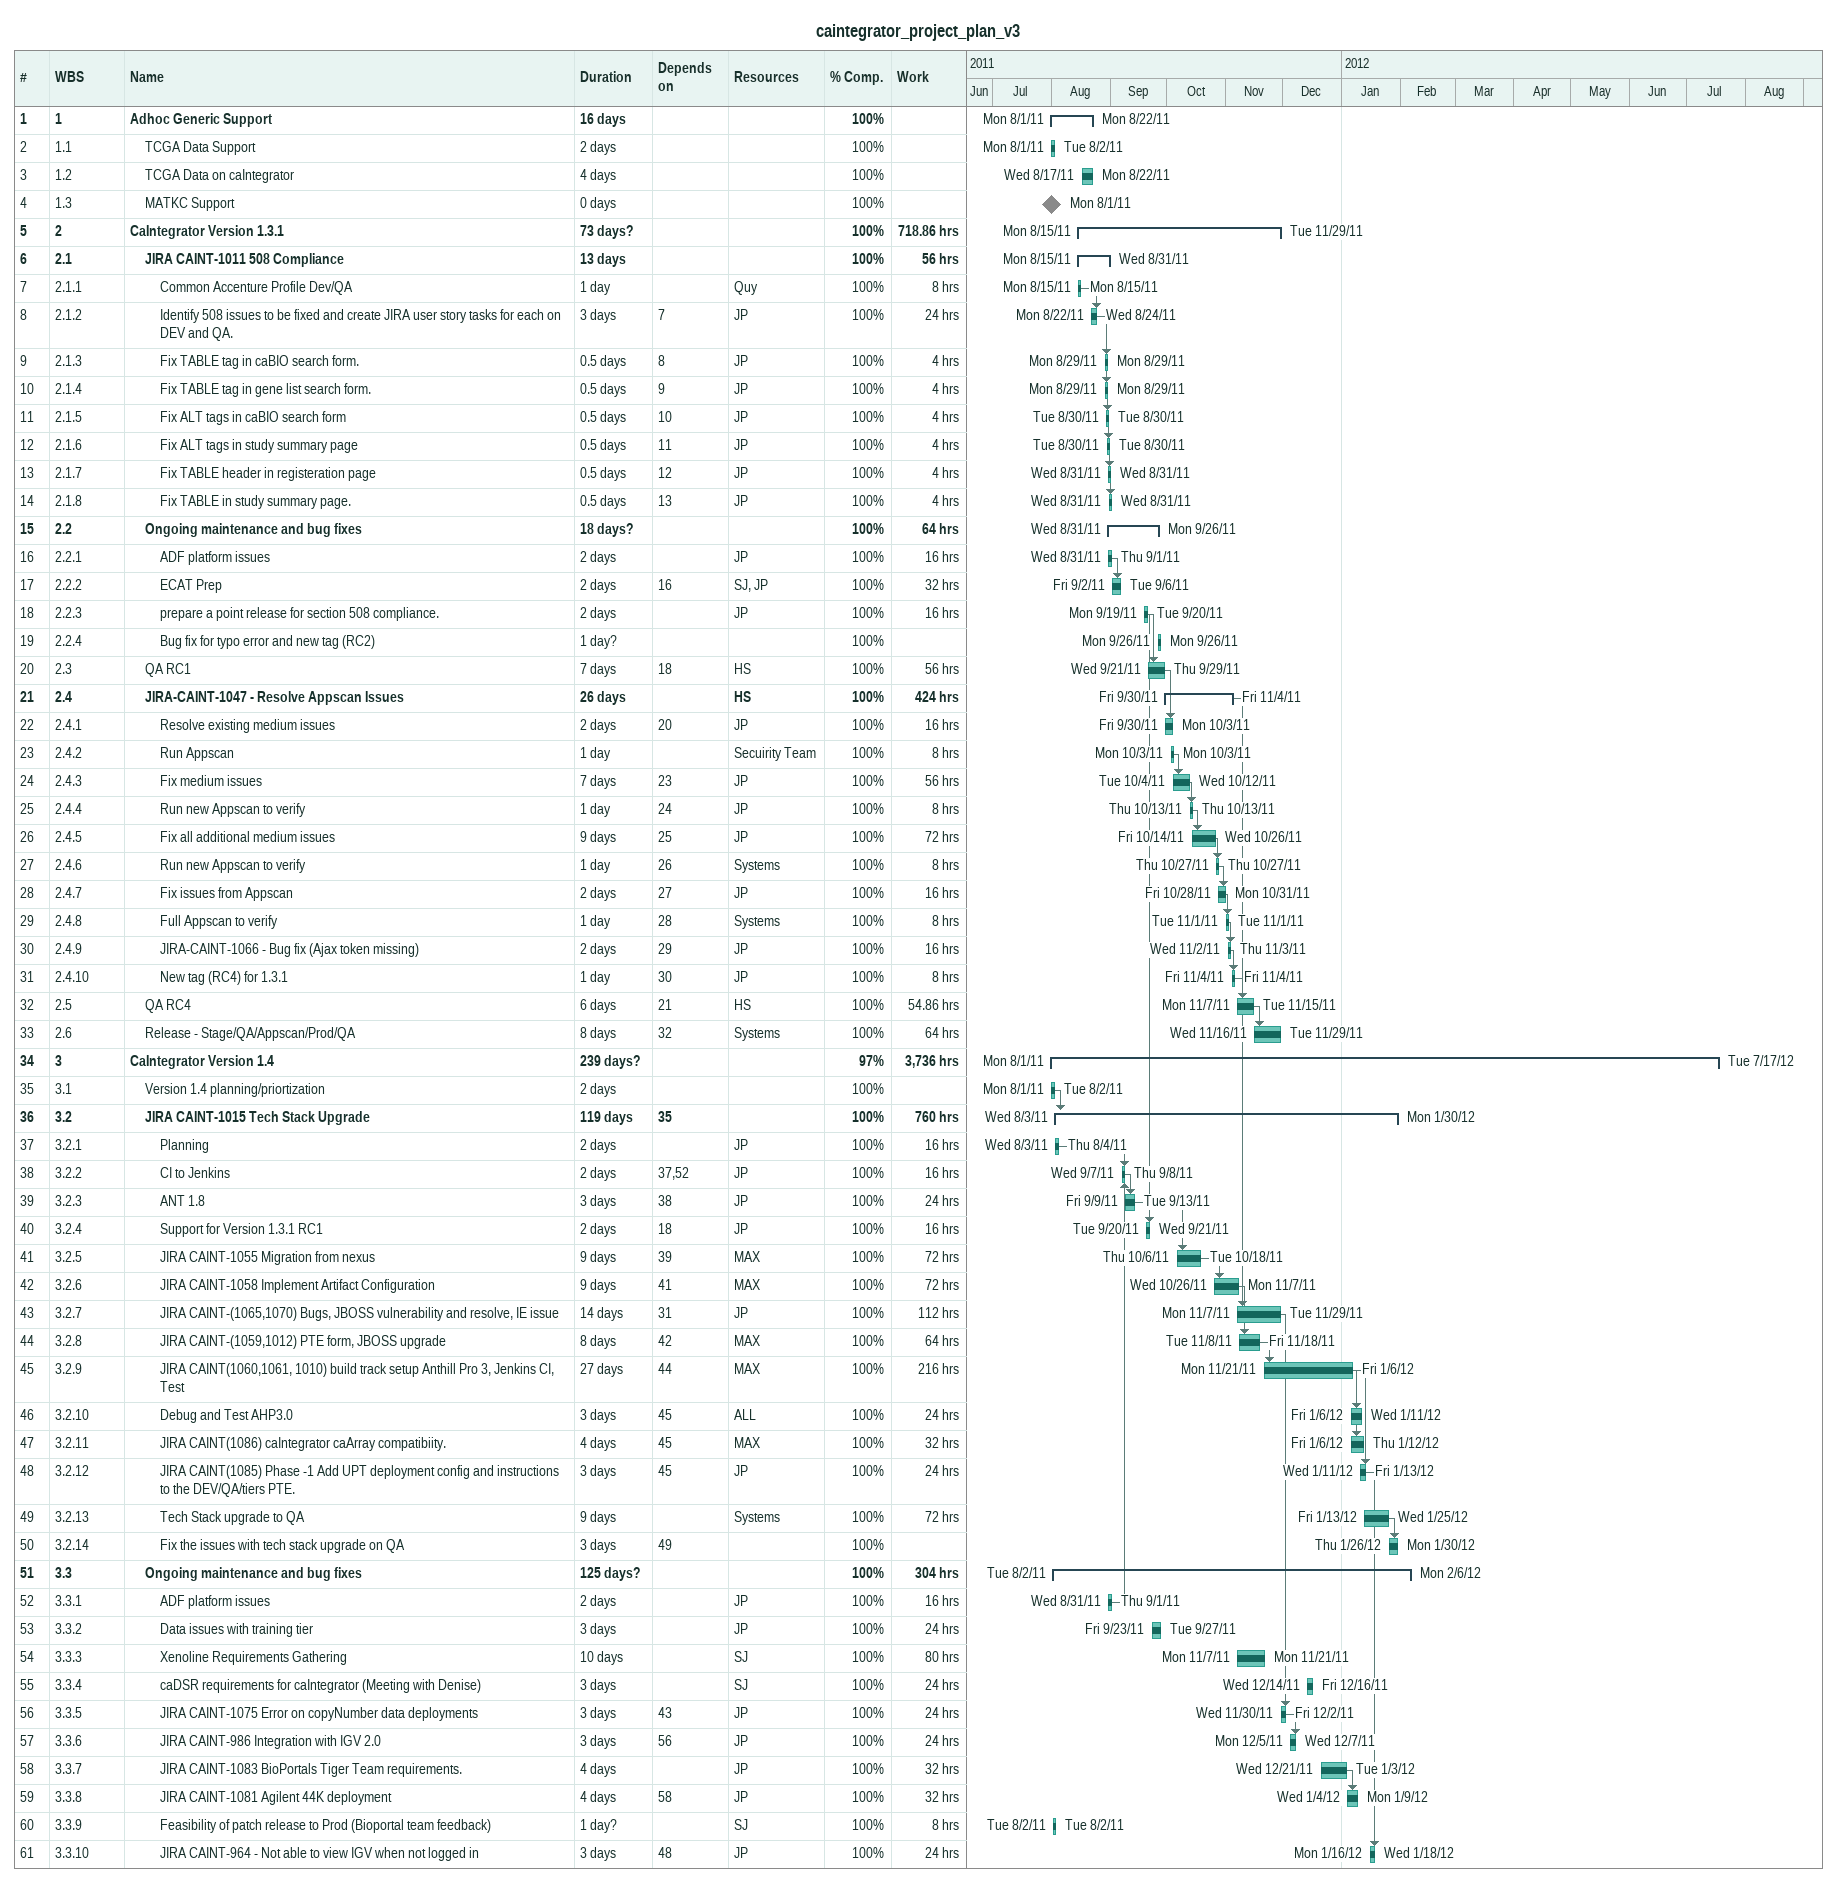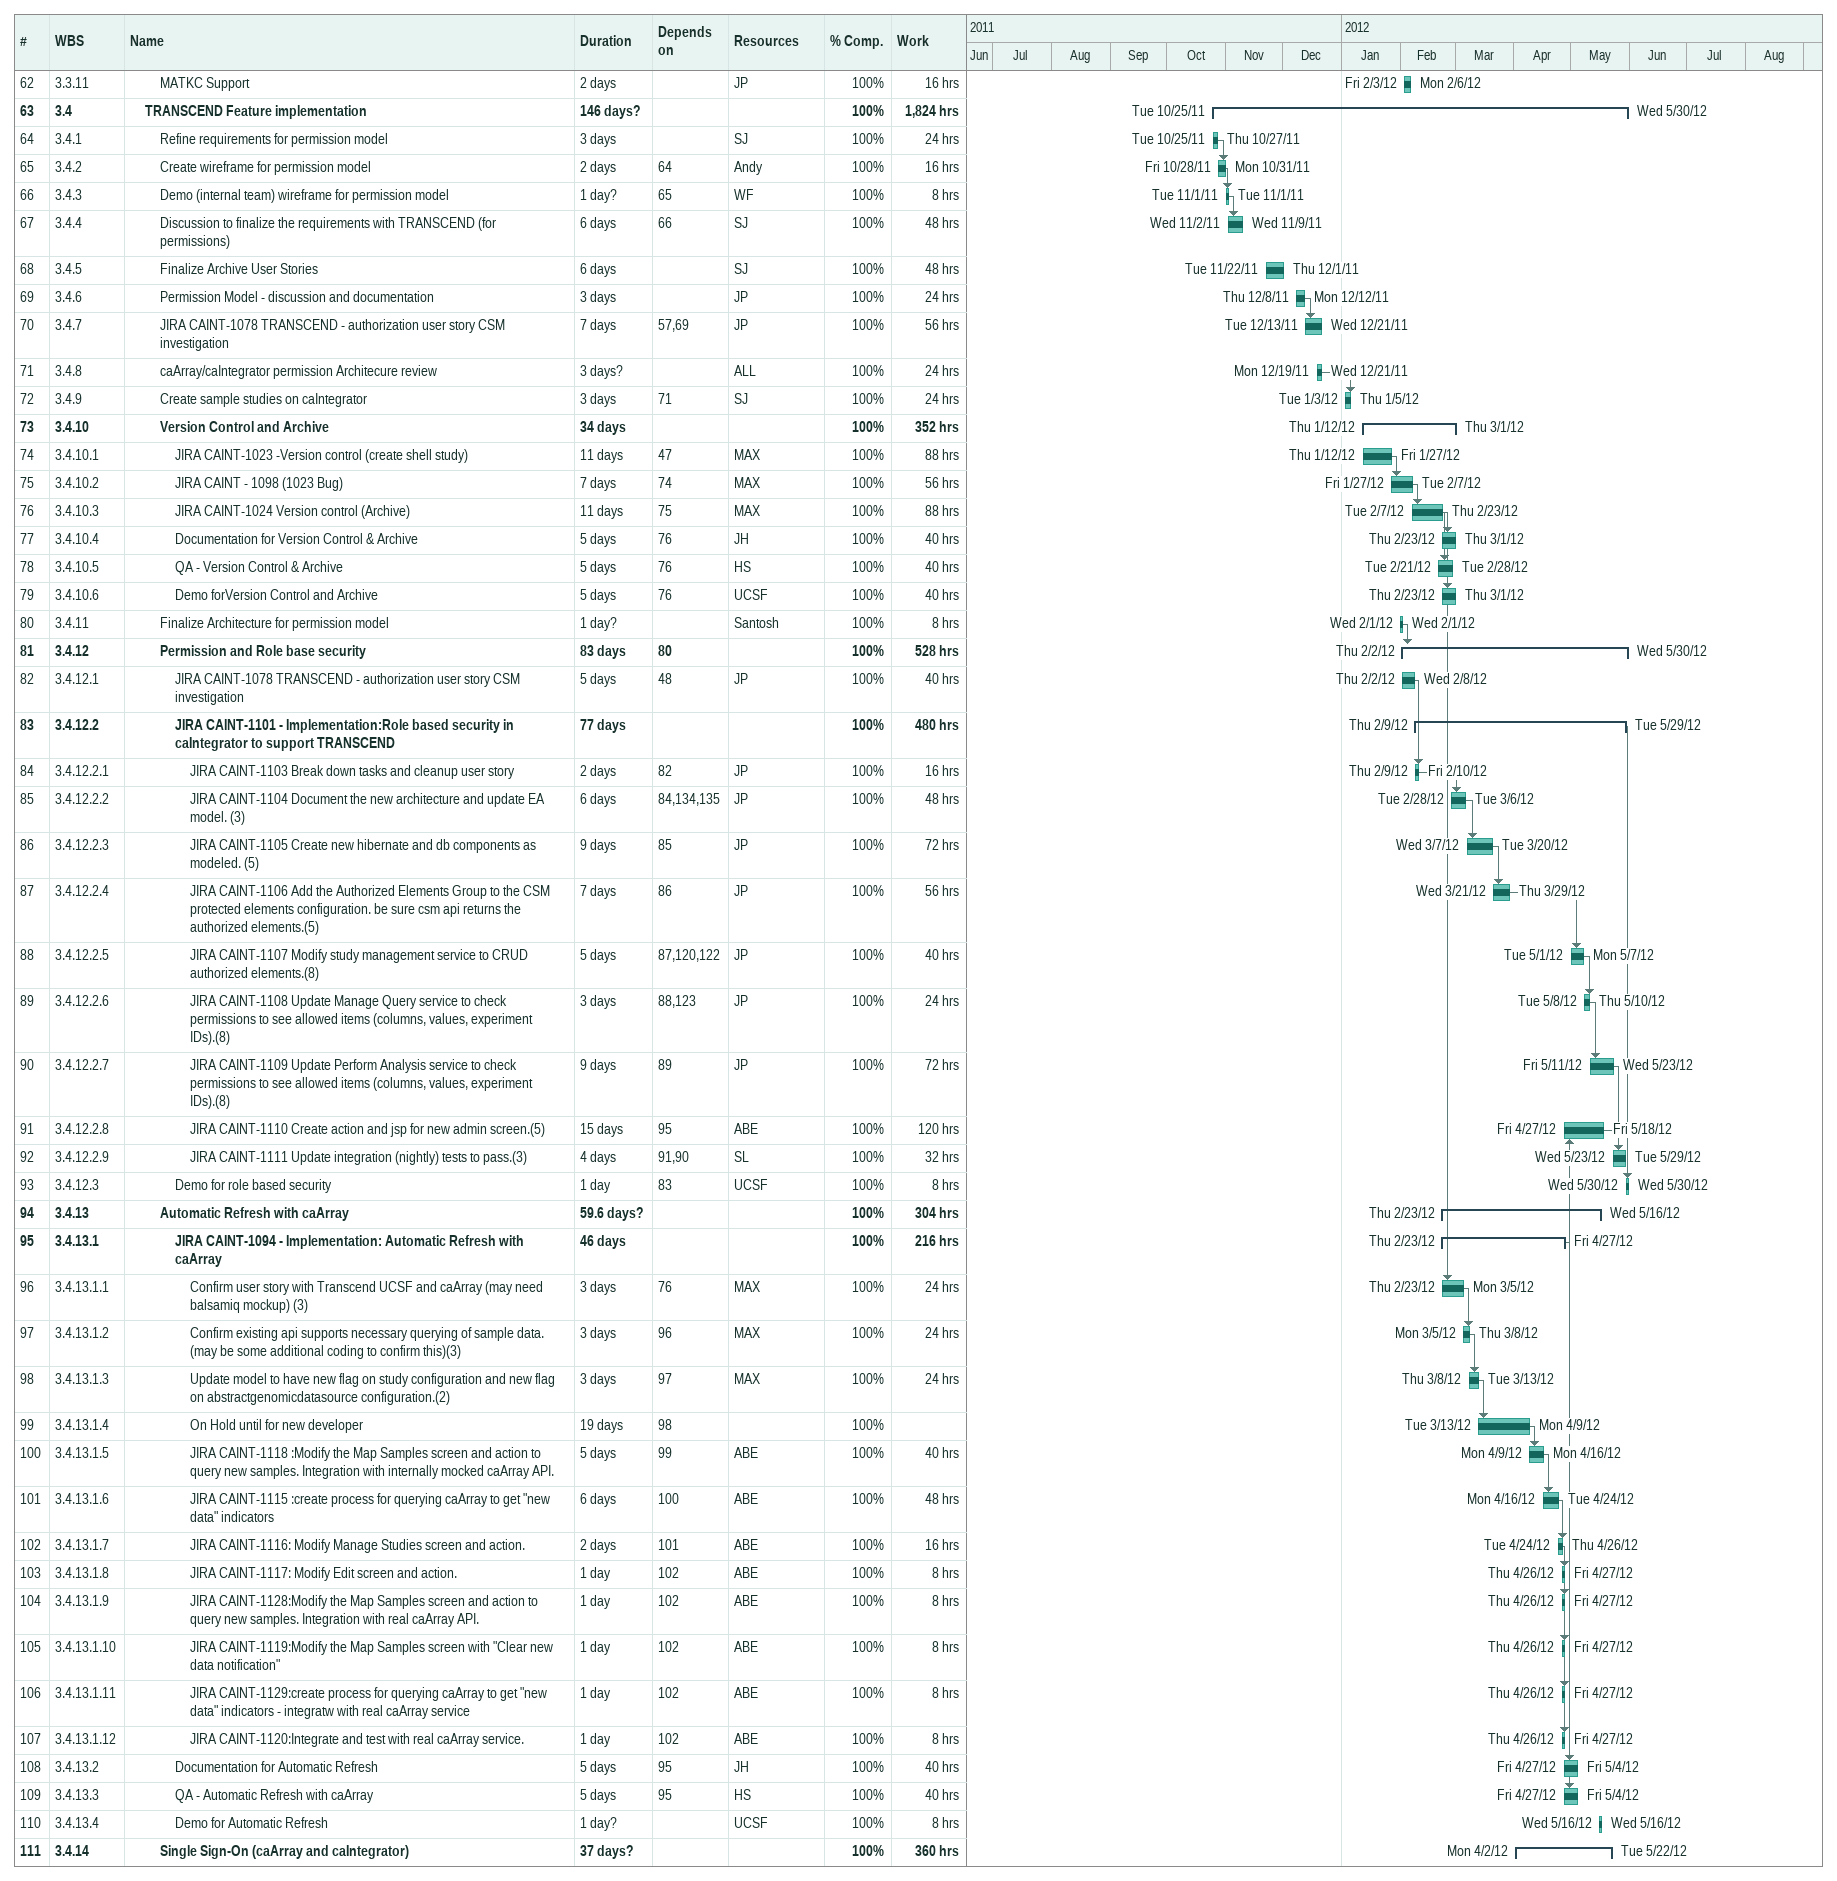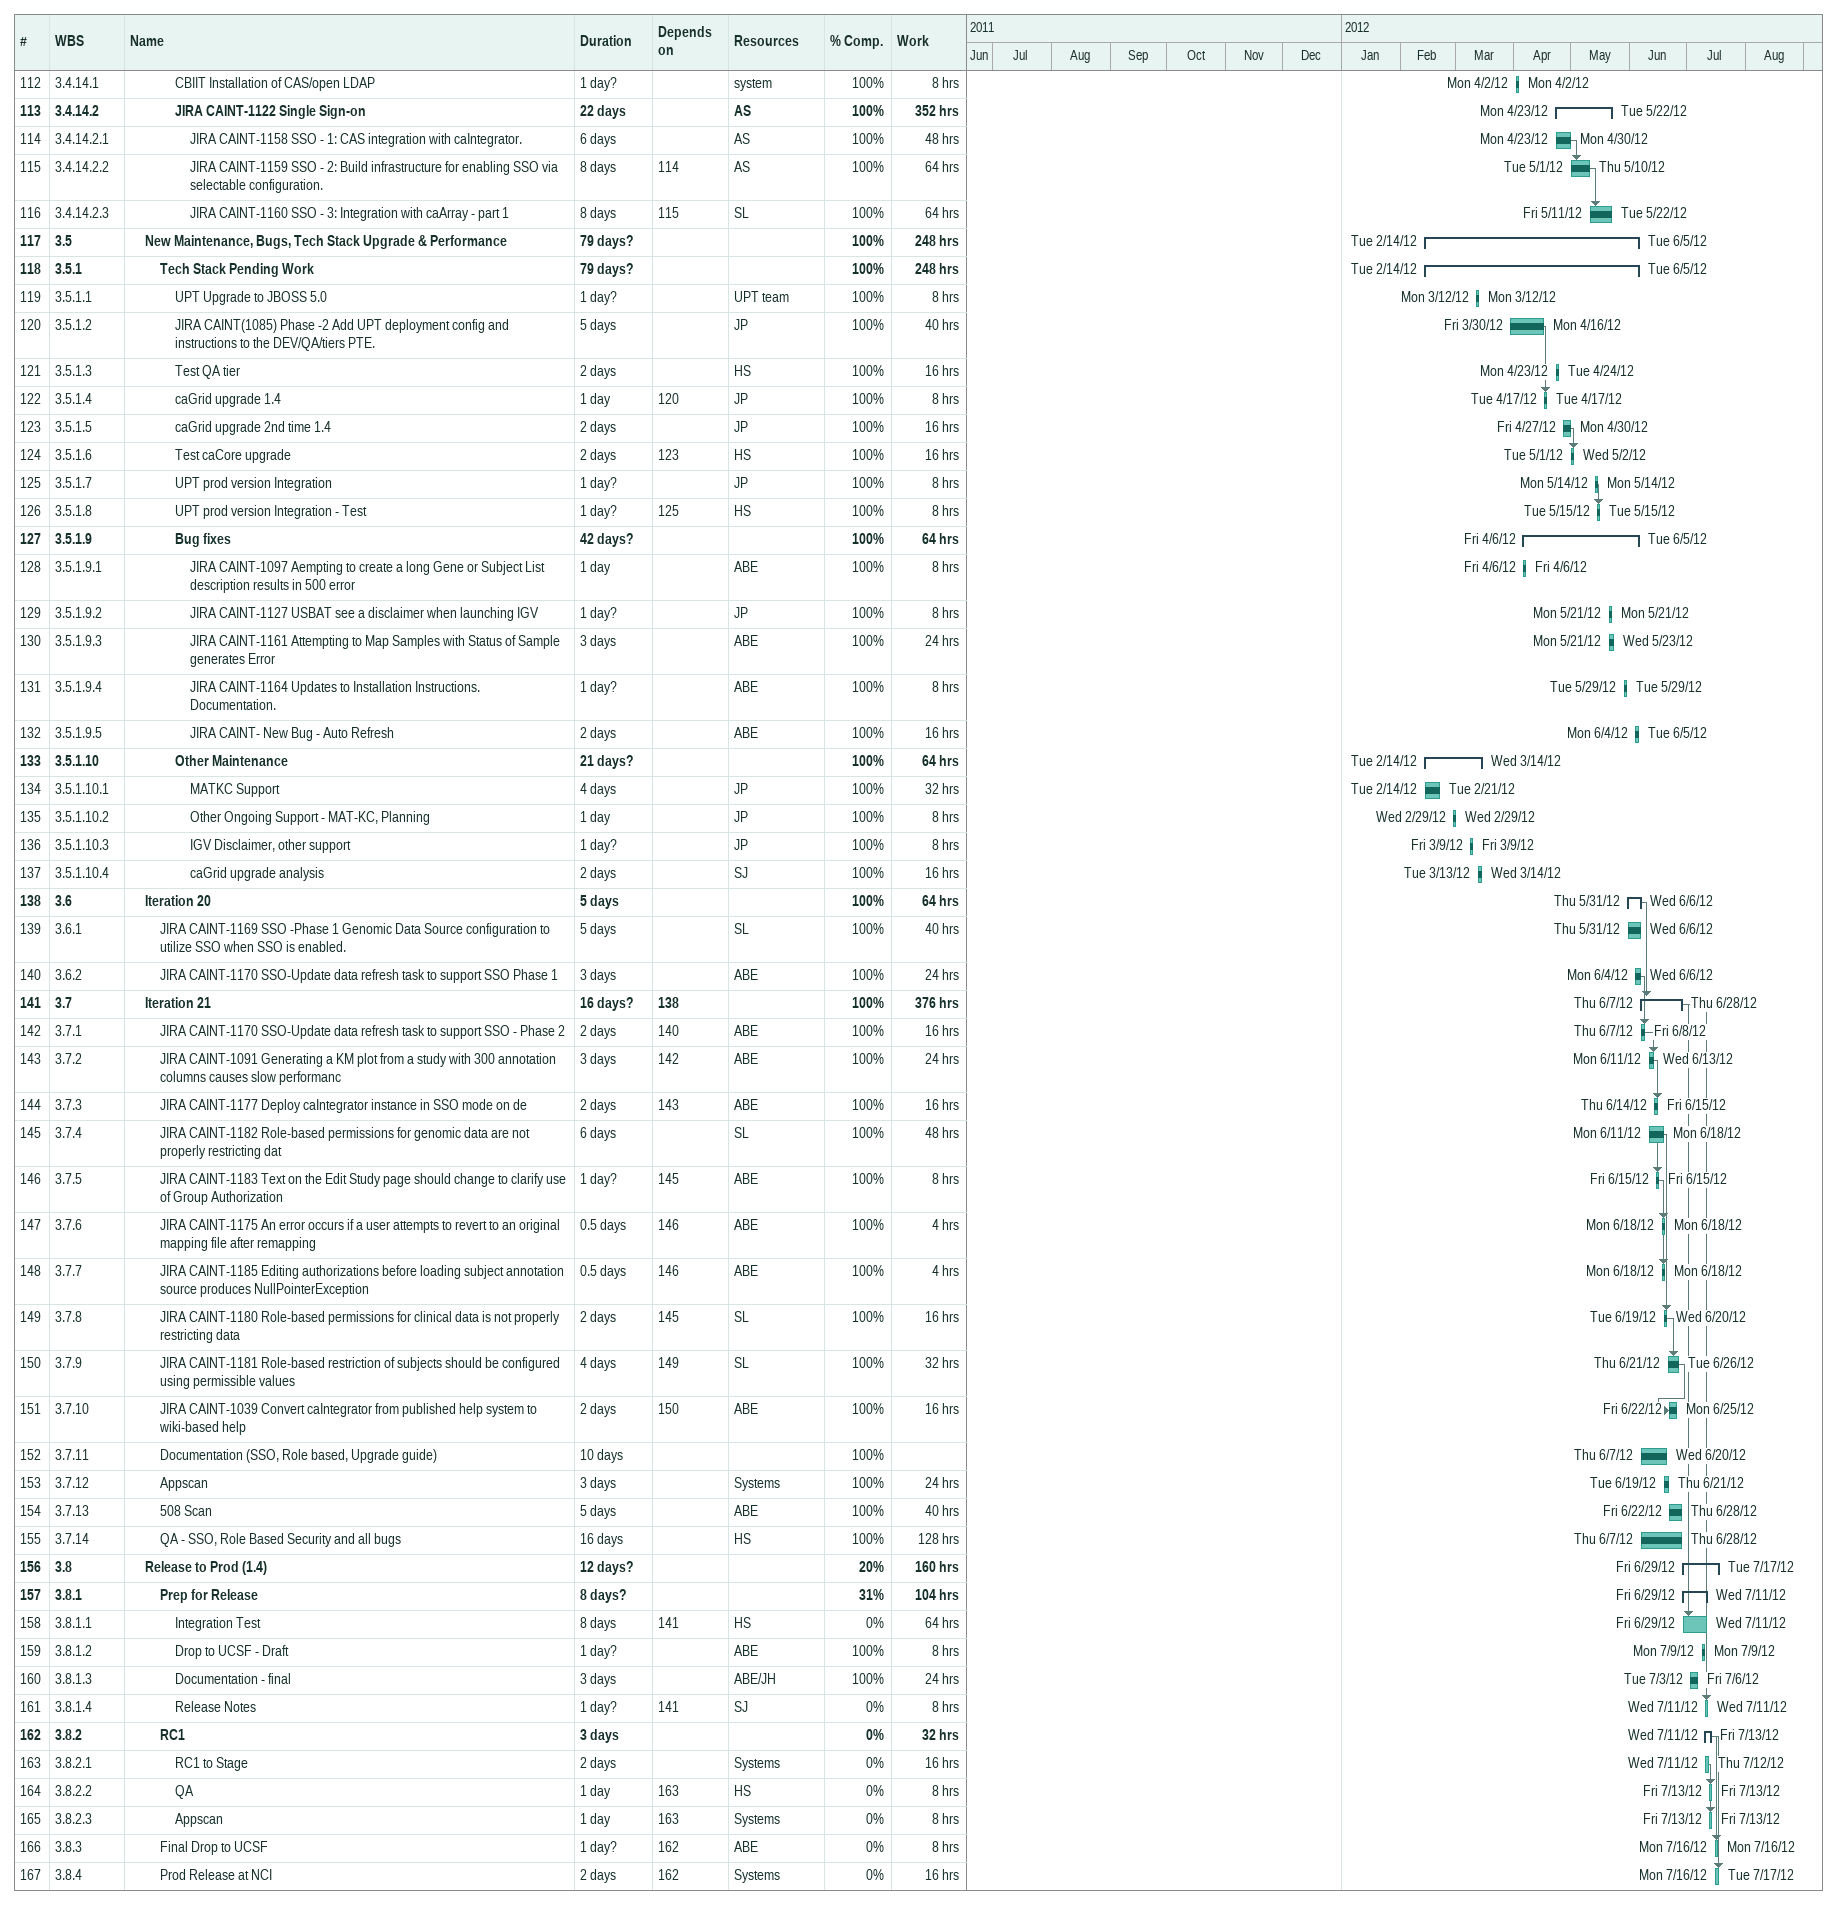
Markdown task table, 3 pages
caintegrator_project_plan_v3

| ID | WBS | Task | Duration | Start | Finish | Predecessors | Resources | % complete | Work (h) |
|---|---|---|---|---|---|---|---|---|---|
| 1 | 1 | **Adhoc Generic Support** | 16d | 2011-08-01 | 2011-08-22 |  |  | 100 |  |
| 2 | 1.1 | TCGA Data Support | 2d | 2011-08-01 | 2011-08-02 |  |  | 100 |  |
| 3 | 1.2 | TCGA Data on caIntegrator | 4d | 2011-08-17 | 2011-08-22 |  |  | 100 |  |
| 4 | 1.3 | MATKC Support | 0d | 2011-08-01 | 2011-08-01 |  |  | 100 |  |
| 5 | 2 | **CaIntegrator Version 1.3.1** | 73d? | 2011-08-15 | 2011-11-29 |  |  | 100 | 718.86 |
| 6 | 2.1 | **JIRA CAINT-1011 508 Compliance** | 13d | 2011-08-15 | 2011-08-31 |  |  | 100 | 56 |
| 7 | 2.1.1 | Common Accenture Profile Dev/QA | 1d | 2011-08-15 | 2011-08-15 |  | Quy | 100 | 8 |
| 8 | 2.1.2 | Identify 508 issues to be fixed and create JIRA user story tasks for each on DEV and QA. | 3d | 2011-08-22 | 2011-08-24 | 7 | JP | 100 | 24 |
| 9 | 2.1.3 | Fix TABLE tag in caBIO search form. | 0.5d | 2011-08-29 | 2011-08-29 | 8 | JP | 100 | 4 |
| 10 | 2.1.4 | Fix TABLE tag in gene list search form. | 0.5d | 2011-08-29 | 2011-08-29 | 9 | JP | 100 | 4 |
| 11 | 2.1.5 | Fix ALT tags in caBIO search form | 0.5d | 2011-08-30 | 2011-08-30 | 10 | JP | 100 | 4 |
| 12 | 2.1.6 | Fix ALT tags in study summary page | 0.5d | 2011-08-30 | 2011-08-30 | 11 | JP | 100 | 4 |
| 13 | 2.1.7 | Fix TABLE header in registeration page | 0.5d | 2011-08-31 | 2011-08-31 | 12 | JP | 100 | 4 |
| 14 | 2.1.8 | Fix TABLE in study summary page. | 0.5d | 2011-08-31 | 2011-08-31 | 13 | JP | 100 | 4 |
| 15 | 2.2 | **Ongoing maintenance and bug fixes** | 18d? | 2011-08-31 | 2011-09-26 |  |  | 100 | 64 |
| 16 | 2.2.1 | ADF platform issues | 2d | 2011-08-31 | 2011-09-01 |  | JP | 100 | 16 |
| 17 | 2.2.2 | ECAT Prep | 2d | 2011-09-02 | 2011-09-06 | 16 | SJ, JP | 100 | 32 |
| 18 | 2.2.3 | prepare a point release for section 508 compliance. | 2d | 2011-09-19 | 2011-09-20 |  | JP | 100 | 16 |
| 19 | 2.2.4 | Bug fix for typo error and new tag (RC2) | 1d? | 2011-09-26 | 2011-09-26 |  |  | 100 |  |
| 20 | 2.3 | QA RC1 | 7d | 2011-09-21 | 2011-09-29 | 18 | HS | 100 | 56 |
| 21 | 2.4 | **JIRA-CAINT-1047 - Resolve Appscan Issues** | 26d | 2011-09-30 | 2011-11-04 |  | HS | 100 | 424 |
| 22 | 2.4.1 | Resolve existing medium issues | 2d | 2011-09-30 | 2011-10-03 | 20 | JP | 100 | 16 |
| 23 | 2.4.2 | Run Appscan | 1d | 2011-10-03 | 2011-10-03 |  | Secuirity Team | 100 | 8 |
| 24 | 2.4.3 | Fix medium issues | 7d | 2011-10-04 | 2011-10-12 | 23 | JP | 100 | 56 |
| 25 | 2.4.4 | Run new Appscan to verify | 1d | 2011-10-13 | 2011-10-13 | 24 | JP | 100 | 8 |
| 26 | 2.4.5 | Fix all additional medium issues | 9d | 2011-10-14 | 2011-10-26 | 25 | JP | 100 | 72 |
| 27 | 2.4.6 | Run new Appscan to verify | 1d | 2011-10-27 | 2011-10-27 | 26 | Systems | 100 | 8 |
| 28 | 2.4.7 | Fix issues from Appscan | 2d | 2011-10-28 | 2011-10-31 | 27 | JP | 100 | 16 |
| 29 | 2.4.8 | Full Appscan to verify | 1d | 2011-11-01 | 2011-11-01 | 28 | Systems | 100 | 8 |
| 30 | 2.4.9 | JIRA-CAINT-1066 - Bug fix (Ajax token missing) | 2d | 2011-11-02 | 2011-11-03 | 29 | JP | 100 | 16 |
| 31 | 2.4.10 | New tag (RC4) for 1.3.1 | 1d | 2011-11-04 | 2011-11-04 | 30 | JP | 100 | 8 |
| 32 | 2.5 | QA RC4 | 6d | 2011-11-07 | 2011-11-15 | 21 | HS | 100 | 54.86 |
| 33 | 2.6 | Release - Stage/QA/Appscan/Prod/QA | 8d | 2011-11-16 | 2011-11-29 | 32 | Systems | 100 | 64 |
| 34 | 3 | **CaIntegrator Version 1.4** | 239d? | 2011-08-01 | 2012-07-17 |  |  | 97 | 3736 |
| 35 | 3.1 | Version 1.4 planning/priortization | 2d | 2011-08-01 | 2011-08-02 |  |  | 100 |  |
| 36 | 3.2 | **JIRA CAINT-1015 Tech Stack Upgrade** | 119d | 2011-08-03 | 2012-01-30 | 35 |  | 100 | 760 |
| 37 | 3.2.1 | Planning | 2d | 2011-08-03 | 2011-08-04 |  | JP | 100 | 16 |
| 38 | 3.2.2 | CI to Jenkins | 2d | 2011-09-07 | 2011-09-08 | 37, 52 | JP | 100 | 16 |
| 39 | 3.2.3 | ANT 1.8 | 3d | 2011-09-09 | 2011-09-13 | 38 | JP | 100 | 24 |
| 40 | 3.2.4 | Support for Version 1.3.1 RC1 | 2d | 2011-09-20 | 2011-09-21 | 18 | JP | 100 | 16 |
| 41 | 3.2.5 | JIRA CAINT-1055 Migration from nexus | 9d | 2011-10-06 | 2011-10-18 | 39 | MAX | 100 | 72 |
| 42 | 3.2.6 | JIRA CAINT-1058 Implement Artifact Configuration | 9d | 2011-10-26 | 2011-11-07 | 41 | MAX | 100 | 72 |
| 43 | 3.2.7 | JIRA CAINT-(1065,1070) Bugs, JBOSS vulnerability and resolve, IE issue | 14d | 2011-11-07 | 2011-11-29 | 31 | JP | 100 | 112 |
| 44 | 3.2.8 | JIRA CAINT-(1059,1012) PTE form, JBOSS upgrade | 8d | 2011-11-08 | 2011-11-18 | 42 | MAX | 100 | 64 |
| 45 | 3.2.9 | JIRA CAINT(1060,1061, 1010) build track setup Anthill Pro 3, Jenkins CI, Test | 27d | 2011-11-21 | 2012-01-06 | 44 | MAX | 100 | 216 |
| 46 | 3.2.10 | Debug and Test AHP3.0 | 3d | 2012-01-06 | 2012-01-11 | 45 | ALL | 100 | 24 |
| 47 | 3.2.11 | JIRA CAINT(1086) caIntegrator caArray compatibiity. | 4d | 2012-01-06 | 2012-01-12 | 45 | MAX | 100 | 32 |
| 48 | 3.2.12 | JIRA CAINT(1085) Phase -1 Add UPT deployment config and instructions to the DEV/QA/tiers PTE. | 3d | 2012-01-11 | 2012-01-13 | 45 | JP | 100 | 24 |
| 49 | 3.2.13 | Tech Stack upgrade to QA | 9d | 2012-01-13 | 2012-01-25 |  | Systems | 100 | 72 |
| 50 | 3.2.14 | Fix the issues with tech stack upgrade on QA | 3d | 2012-01-26 | 2012-01-30 | 49 |  | 100 |  |
| 51 | 3.3 | **Ongoing maintenance and bug fixes** | 125d? | 2011-08-02 | 2012-02-06 |  |  | 100 | 304 |
| 52 | 3.3.1 | ADF platform issues | 2d | 2011-08-31 | 2011-09-01 |  | JP | 100 | 16 |
| 53 | 3.3.2 | Data issues with training tier | 3d | 2011-09-23 | 2011-09-27 |  | JP | 100 | 24 |
| 54 | 3.3.3 | Xenoline Requirements Gathering | 10d | 2011-11-07 | 2011-11-21 |  | SJ | 100 | 80 |
| 55 | 3.3.4 | caDSR requirements for caIntegrator (Meeting with Denise) | 3d | 2011-12-14 | 2011-12-16 |  | SJ | 100 | 24 |
| 56 | 3.3.5 | JIRA CAINT-1075 Error on copyNumber data deployments | 3d | 2011-11-30 | 2011-12-02 | 43 | JP | 100 | 24 |
| 57 | 3.3.6 | JIRA CAINT-986 Integration with IGV 2.0 | 3d | 2011-12-05 | 2011-12-07 | 56 | JP | 100 | 24 |
| 58 | 3.3.7 | JIRA CAINT-1083 BioPortals Tiger Team requirements. | 4d | 2011-12-21 | 2012-01-03 |  | JP | 100 | 32 |
| 59 | 3.3.8 | JIRA CAINT-1081 Agilent 44K deployment | 4d | 2012-01-04 | 2012-01-09 | 58 | JP | 100 | 32 |
| 60 | 3.3.9 | Feasibility of patch release to Prod (Bioportal team feedback) | 1d? | 2011-08-02 | 2011-08-02 |  | SJ | 100 | 8 |
| 61 | 3.3.10 | JIRA CAINT-964 - Not able to view IGV when not logged in | 3d | 2012-01-16 | 2012-01-18 | 48 | JP | 100 | 24 |
| 62 | 3.3.11 | MATKC Support | 2d | 2012-02-03 | 2012-02-06 |  | JP | 100 | 16 |
| 63 | 3.4 | **TRANSCEND Feature implementation** | 146d? | 2011-10-25 | 2012-05-30 |  |  | 100 | 1824 |
| 64 | 3.4.1 | Refine requirements for permission model | 3d | 2011-10-25 | 2011-10-27 |  | SJ | 100 | 24 |
| 65 | 3.4.2 | Create wireframe for permission model | 2d | 2011-10-28 | 2011-10-31 | 64 | Andy | 100 | 16 |
| 66 | 3.4.3 | Demo (internal team) wireframe for permission model | 1d? | 2011-11-01 | 2011-11-01 | 65 | WF | 100 | 8 |
| 67 | 3.4.4 | Discussion to finalize the requirements with TRANSCEND (for permissions) | 6d | 2011-11-02 | 2011-11-09 | 66 | SJ | 100 | 48 |
| 68 | 3.4.5 | Finalize Archive User Stories | 6d | 2011-11-22 | 2011-12-01 |  | SJ | 100 | 48 |
| 69 | 3.4.6 | Permission Model - discussion and documentation | 3d | 2011-12-08 | 2011-12-12 |  | JP | 100 | 24 |
| 70 | 3.4.7 | JIRA CAINT-1078 TRANSCEND - authorization user story CSM investigation | 7d | 2011-12-13 | 2011-12-21 | 57, 69 | JP | 100 | 56 |
| 71 | 3.4.8 | caArray/caIntegrator permission Architecure review | 3d? | 2011-12-19 | 2011-12-21 |  | ALL | 100 | 24 |
| 72 | 3.4.9 | Create sample studies on caIntegrator | 3d | 2012-01-03 | 2012-01-05 | 71 | SJ | 100 | 24 |
| 73 | 3.4.10 | **Version Control and Archive** | 34d | 2012-01-12 | 2012-03-01 |  |  | 100 | 352 |
| 74 | 3.4.10.1 | JIRA CAINT-1023 -Version control (create shell study) | 11d | 2012-01-12 | 2012-01-27 | 47 | MAX | 100 | 88 |
| 75 | 3.4.10.2 | JIRA CAINT - 1098 (1023 Bug) | 7d | 2012-01-27 | 2012-02-07 | 74 | MAX | 100 | 56 |
| 76 | 3.4.10.3 | JIRA CAINT-1024 Version control (Archive) | 11d | 2012-02-07 | 2012-02-23 | 75 | MAX | 100 | 88 |
| 77 | 3.4.10.4 | Documentation for Version Control & Archive | 5d | 2012-02-23 | 2012-03-01 | 76 | JH | 100 | 40 |
| 78 | 3.4.10.5 | QA - Version Control & Archive | 5d | 2012-02-21 | 2012-02-28 | 76 | HS | 100 | 40 |
| 79 | 3.4.10.6 | Demo forVersion Control and Archive | 5d | 2012-02-23 | 2012-03-01 | 76 | UCSF | 100 | 40 |
| 80 | 3.4.11 | Finalize Architecture for permission model | 1d? | 2012-02-01 | 2012-02-01 |  | Santosh | 100 | 8 |
| 81 | 3.4.12 | **Permission and Role base security** | 83d | 2012-02-02 | 2012-05-30 | 80 |  | 100 | 528 |
| 82 | 3.4.12.1 | JIRA CAINT-1078 TRANSCEND - authorization user story CSM investigation | 5d | 2012-02-02 | 2012-02-08 | 48 | JP | 100 | 40 |
| 83 | 3.4.12.2 | **JIRA CAINT-1101 - Implementation:Role based security in caIntegrator to support TRANSCEND** | 77d | 2012-02-09 | 2012-05-29 |  |  | 100 | 480 |
| 84 | 3.4.12.2.1 | JIRA CAINT-1103 Break down tasks and cleanup user story | 2d | 2012-02-09 | 2012-02-10 | 82 | JP | 100 | 16 |
| 85 | 3.4.12.2.2 | JIRA CAINT-1104 Document the new architecture and update EA model. (3) | 6d | 2012-02-28 | 2012-03-06 | 84, 134, 135 | JP | 100 | 48 |
| 86 | 3.4.12.2.3 | JIRA CAINT-1105 Create new hibernate and db components as modeled. (5) | 9d | 2012-03-07 | 2012-03-20 | 85 | JP | 100 | 72 |
| 87 | 3.4.12.2.4 | JIRA CAINT-1106 Add the Authorized Elements Group to the CSM protected elements configuration. be sure csm api returns the authorized elements.(5) | 7d | 2012-03-21 | 2012-03-29 | 86 | JP | 100 | 56 |
| 88 | 3.4.12.2.5 | JIRA CAINT-1107 Modify study management service to CRUD authorized elements.(8) | 5d | 2012-05-01 | 2012-05-07 | 87, 120, 122 | JP | 100 | 40 |
| 89 | 3.4.12.2.6 | JIRA CAINT-1108 Update Manage Query service to check permissions to see allowed items (columns, values, experiment IDs).(8) | 3d | 2012-05-08 | 2012-05-10 | 88, 123 | JP | 100 | 24 |
| 90 | 3.4.12.2.7 | JIRA CAINT-1109 Update Perform Analysis service to check permissions to see allowed items (columns, values, experiment IDs).(8) | 9d | 2012-05-11 | 2012-05-23 | 89 | JP | 100 | 72 |
| 91 | 3.4.12.2.8 | JIRA CAINT-1110 Create action and jsp for new admin screen.(5) | 15d | 2012-04-27 | 2012-05-18 | 95 | ABE | 100 | 120 |
| 92 | 3.4.12.2.9 | JIRA CAINT-1111 Update integration (nightly) tests to pass.(3) | 4d | 2012-05-23 | 2012-05-29 | 91, 90 | SL | 100 | 32 |
| 93 | 3.4.12.3 | Demo for role based security | 1d | 2012-05-30 | 2012-05-30 | 83 | UCSF | 100 | 8 |
| 94 | 3.4.13 | **Automatic Refresh with caArray** | 59.6d? | 2012-02-23 | 2012-05-16 |  |  | 100 | 304 |
| 95 | 3.4.13.1 | **JIRA CAINT-1094 - Implementation: Automatic Refresh with caArray** | 46d | 2012-02-23 | 2012-04-27 |  |  | 100 | 216 |
| 96 | 3.4.13.1.1 | Confirm user story with Transcend UCSF and caArray (may need balsamiq mockup) (3) | 3d | 2012-02-23 | 2012-03-05 | 76 | MAX | 100 | 24 |
| 97 | 3.4.13.1.2 | Confirm existing api supports necessary querying of sample data. (may be some additional coding to confirm this)(3) | 3d | 2012-03-05 | 2012-03-08 | 96 | MAX | 100 | 24 |
| 98 | 3.4.13.1.3 | Update model to have new flag on study configuration and new flag on abstractgenomicdatasource configuration.(2) | 3d | 2012-03-08 | 2012-03-13 | 97 | MAX | 100 | 24 |
| 99 | 3.4.13.1.4 | On Hold until for new developer | 19d | 2012-03-13 | 2012-04-09 | 98 |  | 100 |  |
| 100 | 3.4.13.1.5 | JIRA CAINT-1118 :Modify the Map Samples screen and action to query new samples. Integration with internally mocked caArray API. | 5d | 2012-04-09 | 2012-04-16 | 99 | ABE | 100 | 40 |
| 101 | 3.4.13.1.6 | JIRA CAINT-1115 :create process for querying caArray to get "new data" indicators | 6d | 2012-04-16 | 2012-04-24 | 100 | ABE | 100 | 48 |
| 102 | 3.4.13.1.7 | JIRA CAINT-1116: Modify Manage Studies screen and action. | 2d | 2012-04-24 | 2012-04-26 | 101 | ABE | 100 | 16 |
| 103 | 3.4.13.1.8 | JIRA CAINT-1117: Modify Edit screen and action. | 1d | 2012-04-26 | 2012-04-27 | 102 | ABE | 100 | 8 |
| 104 | 3.4.13.1.9 | JIRA CAINT-1128:Modify the Map Samples screen and action to query new samples. Integration with real caArray API. | 1d | 2012-04-26 | 2012-04-27 | 102 | ABE | 100 | 8 |
| 105 | 3.4.13.1.10 | JIRA CAINT-1119:Modify the Map Samples screen with "Clear new data notification" | 1d | 2012-04-26 | 2012-04-27 | 102 | ABE | 100 | 8 |
| 106 | 3.4.13.1.11 | JIRA CAINT-1129:create process for querying caArray to get "new data" indicators - integratw with real caArray service | 1d | 2012-04-26 | 2012-04-27 | 102 | ABE | 100 | 8 |
| 107 | 3.4.13.1.12 | JIRA CAINT-1120:Integrate and test with real caArray service. | 1d | 2012-04-26 | 2012-04-27 | 102 | ABE | 100 | 8 |
| 108 | 3.4.13.2 | Documentation for Automatic Refresh | 5d | 2012-04-27 | 2012-05-04 | 95 | JH | 100 | 40 |
| 109 | 3.4.13.3 | QA - Automatic Refresh with caArray | 5d | 2012-04-27 | 2012-05-04 | 95 | HS | 100 | 40 |
| 110 | 3.4.13.4 | Demo for Automatic Refresh | 1d? | 2012-05-16 | 2012-05-16 |  | UCSF | 100 | 8 |
| 111 | 3.4.14 | **Single Sign-On (caArray and caIntegrator)** | 37d? | 2012-04-02 | 2012-05-22 |  |  | 100 | 360 |
| 112 | 3.4.14.1 | CBIIT Installation of CAS/open LDAP | 1d? | 2012-04-02 | 2012-04-02 |  | system | 100 | 8 |
| 113 | 3.4.14.2 | **JIRA CAINT-1122 Single Sign-on** | 22d | 2012-04-23 | 2012-05-22 |  | AS | 100 | 352 |
| 114 | 3.4.14.2.1 | JIRA CAINT-1158 SSO - 1: CAS integration with caIntegrator. | 6d | 2012-04-23 | 2012-04-30 |  | AS | 100 | 48 |
| 115 | 3.4.14.2.2 | JIRA CAINT-1159 SSO - 2: Build infrastructure for enabling SSO via selectable configuration. | 8d | 2012-05-01 | 2012-05-10 | 114 | AS | 100 | 64 |
| 116 | 3.4.14.2.3 | JIRA CAINT-1160 SSO - 3: Integration with caArray - part 1 | 8d | 2012-05-11 | 2012-05-22 | 115 | SL | 100 | 64 |
| 117 | 3.5 | **New Maintenance, Bugs, Tech Stack Upgrade & Performance** | 79d? | 2012-02-14 | 2012-06-05 |  |  | 100 | 248 |
| 118 | 3.5.1 | **Tech Stack Pending Work** | 79d? | 2012-02-14 | 2012-06-05 |  |  | 100 | 248 |
| 119 | 3.5.1.1 | UPT Upgrade to JBOSS 5.0 | 1d? | 2012-03-12 | 2012-03-12 |  | UPT team | 100 | 8 |
| 120 | 3.5.1.2 | JIRA CAINT(1085) Phase -2 Add UPT deployment config and instructions to the DEV/QA/tiers PTE. | 5d | 2012-03-30 | 2012-04-16 |  | JP | 100 | 40 |
| 121 | 3.5.1.3 | Test QA tier | 2d | 2012-04-23 | 2012-04-24 |  | HS | 100 | 16 |
| 122 | 3.5.1.4 | caGrid upgrade 1.4 | 1d | 2012-04-17 | 2012-04-17 | 120 | JP | 100 | 8 |
| 123 | 3.5.1.5 | caGrid upgrade 2nd time 1.4 | 2d | 2012-04-27 | 2012-04-30 |  | JP | 100 | 16 |
| 124 | 3.5.1.6 | Test caCore upgrade | 2d | 2012-05-01 | 2012-05-02 | 123 | HS | 100 | 16 |
| 125 | 3.5.1.7 | UPT prod version Integration | 1d? | 2012-05-14 | 2012-05-14 |  | JP | 100 | 8 |
| 126 | 3.5.1.8 | UPT prod version Integration - Test | 1d? | 2012-05-15 | 2012-05-15 | 125 | HS | 100 | 8 |
| 127 | 3.5.1.9 | **Bug fixes** | 42d? | 2012-04-06 | 2012-06-05 |  |  | 100 | 64 |
| 128 | 3.5.1.9.1 | JIRA CAINT-1097 Aempting to create a long Gene or Subject List description results in 500 error | 1d | 2012-04-06 | 2012-04-06 |  | ABE | 100 | 8 |
| 129 | 3.5.1.9.2 | JIRA CAINT-1127 USBAT see a disclaimer when launching IGV | 1d? | 2012-05-21 | 2012-05-21 |  | JP | 100 | 8 |
| 130 | 3.5.1.9.3 | JIRA CAINT-1161 Attempting to Map Samples with Status of Sample generates Error | 3d | 2012-05-21 | 2012-05-23 |  | ABE | 100 | 24 |
| 131 | 3.5.1.9.4 | JIRA CAINT-1164 Updates to Installation Instructions. Documentation. | 1d? | 2012-05-29 | 2012-05-29 |  | ABE | 100 | 8 |
| 132 | 3.5.1.9.5 | JIRA CAINT- New Bug - Auto Refresh | 2d | 2012-06-04 | 2012-06-05 |  | ABE | 100 | 16 |
| 133 | 3.5.1.10 | **Other Maintenance** | 21d? | 2012-02-14 | 2012-03-14 |  |  | 100 | 64 |
| 134 | 3.5.1.10.1 | MATKC Support | 4d | 2012-02-14 | 2012-02-21 |  | JP | 100 | 32 |
| 135 | 3.5.1.10.2 | Other Ongoing Support - MAT-KC, Planning | 1d | 2012-02-29 | 2012-02-29 |  | JP | 100 | 8 |
| 136 | 3.5.1.10.3 | IGV Disclaimer, other support | 1d? | 2012-03-09 | 2012-03-09 |  | JP | 100 | 8 |
| 137 | 3.5.1.10.4 | caGrid upgrade analysis | 2d | 2012-03-13 | 2012-03-14 |  | SJ | 100 | 16 |
| 138 | 3.6 | **Iteration 20** | 5d | 2012-05-31 | 2012-06-06 |  |  | 100 | 64 |
| 139 | 3.6.1 | JIRA CAINT-1169 SSO -Phase 1 Genomic Data Source configuration to utilize SSO when SSO is enabled. | 5d | 2012-05-31 | 2012-06-06 |  | SL | 100 | 40 |
| 140 | 3.6.2 | JIRA CAINT-1170 SSO-Update data refresh task to support SSO Phase 1 | 3d | 2012-06-04 | 2012-06-06 |  | ABE | 100 | 24 |
| 141 | 3.7 | **Iteration 21** | 16d? | 2012-06-07 | 2012-06-28 | 138 |  | 100 | 376 |
| 142 | 3.7.1 | JIRA CAINT-1170 SSO-Update data refresh task to support SSO - Phase 2 | 2d | 2012-06-07 | 2012-06-08 | 140 | ABE | 100 | 16 |
| 143 | 3.7.2 | JIRA CAINT-1091 Generating a KM plot from a study with 300 annotation columns causes slow performanc | 3d | 2012-06-11 | 2012-06-13 | 142 | ABE | 100 | 24 |
| 144 | 3.7.3 | JIRA CAINT-1177 Deploy caIntegrator instance in SSO mode on de | 2d | 2012-06-14 | 2012-06-15 | 143 | ABE | 100 | 16 |
| 145 | 3.7.4 | JIRA CAINT-1182 Role-based permissions for genomic data are not properly restricting dat | 6d | 2012-06-11 | 2012-06-18 |  | SL | 100 | 48 |
| 146 | 3.7.5 | JIRA CAINT-1183 Text on the Edit Study page should change to clarify use of Group Authorization | 1d? | 2012-06-15 | 2012-06-15 | 145 | ABE | 100 | 8 |
| 147 | 3.7.6 | JIRA CAINT-1175 An error occurs if a user attempts to revert to an original mapping file after remapping | 0.5d | 2012-06-18 | 2012-06-18 | 146 | ABE | 100 | 4 |
| 148 | 3.7.7 | JIRA CAINT-1185 Editing authorizations before loading subject annotation source produces NullPointerException | 0.5d | 2012-06-18 | 2012-06-18 | 146 | ABE | 100 | 4 |
| 149 | 3.7.8 | JIRA CAINT-1180 Role-based permissions for clinical data is not properly restricting data | 2d | 2012-06-19 | 2012-06-20 | 145 | SL | 100 | 16 |
| 150 | 3.7.9 | JIRA CAINT-1181 Role-based restriction of subjects should be configured using permissible values | 4d | 2012-06-21 | 2012-06-26 | 149 | SL | 100 | 32 |
| 151 | 3.7.10 | JIRA CAINT-1039 Convert caIntegrator from published help system to wiki-based help | 2d | 2012-06-22 | 2012-06-25 | 150 | ABE | 100 | 16 |
| 152 | 3.7.11 | Documentation (SSO, Role based, Upgrade guide) | 10d | 2012-06-07 | 2012-06-20 |  |  | 100 |  |
| 153 | 3.7.12 | Appscan | 3d | 2012-06-19 | 2012-06-21 |  | Systems | 100 | 24 |
| 154 | 3.7.13 | 508 Scan | 5d | 2012-06-22 | 2012-06-28 |  | ABE | 100 | 40 |
| 155 | 3.7.14 | QA - SSO, Role Based Security and all bugs | 16d | 2012-06-07 | 2012-06-28 |  | HS | 100 | 128 |
| 156 | 3.8 | **Release to Prod (1.4)** | 12d? | 2012-06-29 | 2012-07-17 |  |  | 20 | 160 |
| 157 | 3.8.1 | **Prep for Release** | 8d? | 2012-06-29 | 2012-07-11 |  |  | 31 | 104 |
| 158 | 3.8.1.1 | Integration Test | 8d | 2012-06-29 | 2012-07-11 | 141 | HS | 0 | 64 |
| 159 | 3.8.1.2 | Drop to UCSF - Draft | 1d? | 2012-07-09 | 2012-07-09 |  | ABE | 100 | 8 |
| 160 | 3.8.1.3 | Documentation - final | 3d | 2012-07-03 | 2012-07-06 |  | ABE/JH | 100 | 24 |
| 161 | 3.8.1.4 | Release Notes | 1d? | 2012-07-11 | 2012-07-11 | 141 | SJ | 0 | 8 |
| 162 | 3.8.2 | **RC1** | 3d | 2012-07-11 | 2012-07-13 |  |  | 0 | 32 |
| 163 | 3.8.2.1 | RC1 to Stage | 2d | 2012-07-11 | 2012-07-12 |  | Systems | 0 | 16 |
| 164 | 3.8.2.2 | QA | 1d | 2012-07-13 | 2012-07-13 | 163 | HS | 0 | 8 |
| 165 | 3.8.2.3 | Appscan | 1d | 2012-07-13 | 2012-07-13 | 163 | Systems | 0 | 8 |
| 166 | 3.8.3 | Final Drop to UCSF | 1d? | 2012-07-16 | 2012-07-16 | 162 | ABE | 0 | 8 |
| 167 | 3.8.4 | Prod Release at NCI | 2d | 2012-07-16 | 2012-07-17 | 162 | Systems | 0 | 16 |
